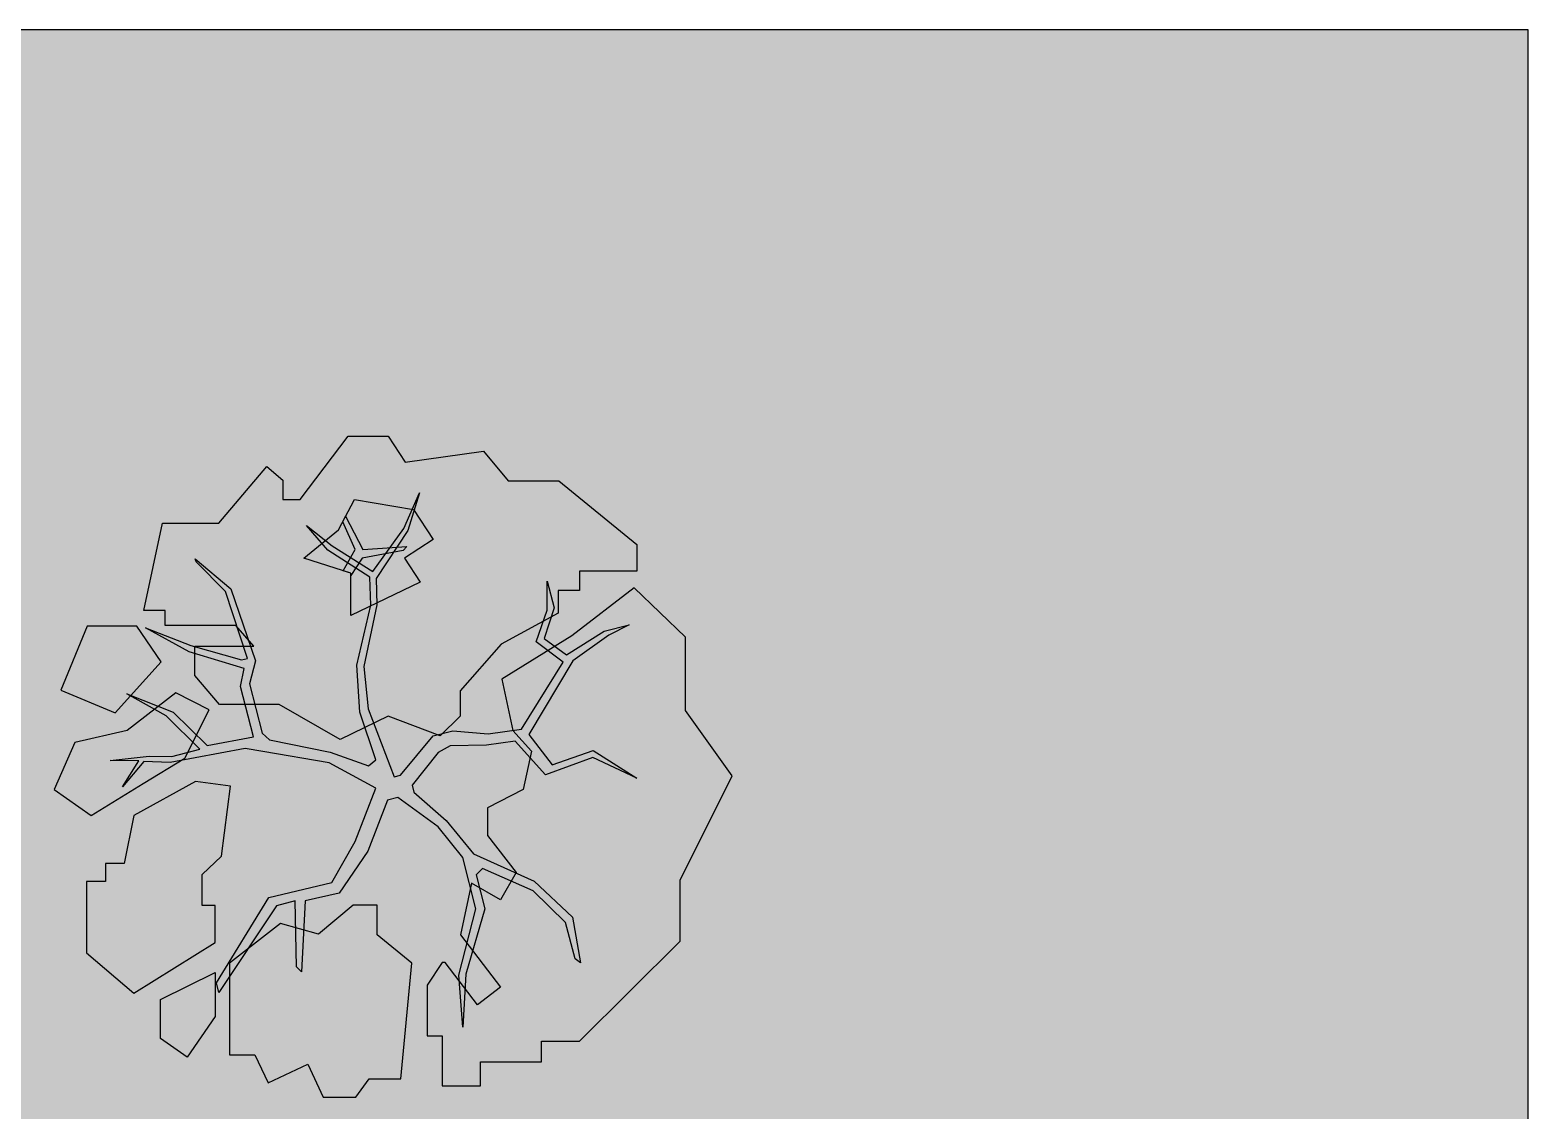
# Model space of a CAD drawing. Header units: metres. Extents: x -21.1 to 22.4, y -24.6 to 9.7.
# Drawn here: x 18.435 to 22.356, y 1.497 to 4.321 of the extents above; entities that cross this region are included whole.
import ezdxf

# ---------------------------------------------------------------- set-up
doc = ezdxf.new("R2010")
doc.units = ezdxf.units.M
doc.linetypes.add('Page Boarder', pattern=[0])
doc.linetypes.add('Tree Border  Fill', pattern=[0])
doc.layers.add('Imported blocks', color=7, linetype='Continuous', true_color=0xc57dd9)
doc.layers.add('Style example', color=7, linetype='Continuous', true_color=0x469c80)

# ---------------------------------------------------------------- blocks, each defined once
blk = doc.blocks.new('Tree_14')
at = {"layer": 'Imported blocks', "transparency": 33554483}
for points in [[(-0.0135, 0.2152), (-0.2178, 0.116), (-0.4776, 0.2648), (-0.7316, 0.2648), (-0.8367, 0.3874), (-0.8367, 0.5129), (-0.5856, 0.5129), (-0.6615, 0.6005), (-0.9622, 0.6005), (-0.9622, 0.6647), (-1.0527, 0.6647), (-0.9739, 1.0355), (-0.7345, 1.0355), (-0.529, 1.2765), (-0.4611, 1.2186), (-0.4611, 1.1367), (-0.3871, 1.1367), (-0.1828, 1.4062), (-0.0135, 1.4062), (0.0595, 1.2952), (0.3922, 1.342), (0.4973, 1.2164), (0.7133, 1.2164), (1.0461, 0.945), (1.0461, 0.8311), (0.8009, 0.8311), (0.8009, 0.7494), (0.7104, 0.7494), (0.7104, 0.6531), (0.4681, 0.5217), (0.293, 0.3232), (0.293, 0.2152), (0.2083, 0.1306), (-0.0135, 0.2152)], [(-0.065, -0.0919), (-0.2648, 0.016), (-0.5462, 0.0642), (-0.6218, 0.0771), (-0.9408, 0.0174), (-1.0531, 0.0225), (-1.1436, -0.0853), (-1.0743, 0.0244), (-1.196, 0.0255), (-1.0307, 0.0445), (-0.9342, 0.0434), (-0.8151, 0.0742), (-0.9585, 0.2166), (-1.1257, 0.3101), (-0.9286, 0.2314), (-0.7837, 0.0903), (-0.5863, 0.1272), (-0.6414, 0.3403), (-0.6266, 0.417), (-0.8608, 0.4879), (-1.0462, 0.59), (-0.8537, 0.5155), (-0.6371, 0.4542), (-0.6121, 0.4607), (-0.706, 0.7446), (-0.8311, 0.8713), (-0.8345, 0.8846), (-0.6833, 0.7567), (-0.5785, 0.4507), (-0.6035, 0.3519), (-0.5492, 0.1418), (-0.518, 0.1137), (-0.2593, 0.0616), (-0.0962, 0.0034), (-0.0653, 0.0291), (-0.1337, 0.2318), (-0.1463, 0.4319), (-0.0862, 0.6873), (-0.0914, 0.8067), (-0.2692, 0.9206), (-0.3608, 1.0266), (-0.2518, 0.9393), (-0.078, 0.8306), (0.0532, 1.0138), (0.1206, 1.1653), (0.0714, 1.0051), (-0.0648, 0.8003), (-0.0616, 0.6883), (-0.1173, 0.4261), (-0.0983, 0.2462), (0.012, -0.0431), (0.0395, -0.036), (0.1792, 0.1314), (0.2624, 0.153), (0.4123, 0.1402), (0.5546, 0.1601), (0.7325, 0.4442), (0.6177, 0.5309), (0.6646, 0.6656), (0.6636, 0.7896), (0.6931, 0.6756), (0.6512, 0.5457), (0.7464, 0.4762), (0.9071, 0.5764), (1.0128, 0.6037), (0.9266, 0.5592), (0.7735, 0.4503), (0.5854, 0.137), (0.6847, 0.0072), (0.8598, 0.0685), (1.0458, -0.0495), (0.8578, 0.0387), (0.6575, -0.0353), (0.5279, 0.1088), (0.4062, 0.0916), (0.2515, 0.0888), (0.2004, 0.0597), (0.0889, -0.0793), (0.0966, -0.1093), (0.2342, -0.2292), (0.3507, -0.3705), (0.6092, -0.4875), (0.7721, -0.6399), (0.8064, -0.8344), (0.7825, -0.8175), (0.7425, -0.6627), (0.6037, -0.528), (0.3892, -0.4334), (0.3616, -0.4609), (0.3989, -0.6049), (0.3179, -0.8826), (0.3043, -1.1082), (0.2881, -0.8876), (0.3607, -0.605), (0.3043, -0.3869), (0.2002, -0.2557), (0.0286, -0.1313), (-0.0164, -0.143), (-0.0999, -0.3591), (-0.2222, -0.539), (-0.3658, -0.5714), (-0.3818, -0.8734), (-0.4026, -0.8513), (-0.4092, -0.5714), (-0.4891, -0.5921), (-0.734, -0.9609), (-0.7445, -0.9201), (-0.5206, -0.5567), (-0.2532, -0.4934), (-0.1539, -0.3188), (-0.065, -0.0919)], [(-0.3722, 0.8863), (-0.2251, 1.0074), (-0.1559, 1.1372), (0.095, 1.0939), (0.1786, 0.967), (0.0561, 0.8863), (0.1226, 0.7854), (-0.1721, 0.6433), (-0.1721, 0.8229), (-0.3722, 0.8863)], [(-0.2053, 0.8334), (-0.154, 0.9232), (-0.2066, 1.0421), (-0.1941, 1.0656), (-0.1214, 0.9245), (0.0665, 0.9359), (0.0511, 0.9191), (-0.124, 0.8875), (-0.1721, 0.8126), (-0.1721, 0.8229), (-0.2053, 0.8334)], [(0.2171, -0.8327), (0.1529, -0.9291), (0.1529, -1.1451), (0.2171, -1.1451), (0.2171, -1.3582), (0.3806, -1.3582), (0.3806, -1.256), (0.6404, -1.256), (0.6404, -1.1684), (0.8009, -1.1684), (1.23, -0.7422), (1.23, -0.4824), (1.4519, -0.0387), (1.2534, 0.2386), (1.2534, 0.5509), (1.0344, 0.7611), (0.7688, 0.5567), (0.4711, 0.3728), (0.5178, 0.1539), (0.5966, 0.0663), (0.5616, -0.0971), (0.4098, -0.1759), (0.4098, -0.2927), (0.5324, -0.4503), (0.4652, -0.5671), (0.3416, -0.496), (0.2952, -0.7155), (0.4652, -0.9378), (0.3672, -1.0128), (0.2295, -0.8327), (0.2171, -0.8327)], [(-0.9797, 0.4464), (-1.0836, 0.5978), (-1.2944, 0.5978), (-1.4072, 0.3247), (-1.1756, 0.2291), (-0.9797, 0.4464)], [(-1.278, -0.2072), (-1.056, -0.0718), (-0.8789, 0.0363), (-0.7748, 0.2416), (-0.9171, 0.3138), (-1.1244, 0.1531), (-1.3471, 0.1024), (-1.4348, -0.0973), (-1.278, -0.2072)], [(-1.0965, -0.9641), (-0.7491, -0.7481), (-0.7491, -0.5904), (-0.8046, -0.5904), (-0.8046, -0.4591), (-0.7228, -0.3803), (-0.6849, -0.0825), (-0.8333, -0.0636), (-1.0965, -0.2081), (-1.1373, -0.4124), (-1.2161, -0.4124), (-1.2161, -0.4883), (-1.2979, -0.4883), (-1.2979, -0.7919), (-1.0965, -0.9641)], [(-0.471, -0.6667), (-0.6891, -0.8356), (-0.6891, -1.226), (-0.5801, -1.226), (-0.5238, -1.3456), (-0.355, -1.2662), (-0.2892, -1.4062), (-0.1509, -1.4062), (-0.0946, -1.3281), (0.041, -1.3281), (0.0883, -0.8356), (-0.0594, -0.716), (-0.0594, -0.5893), (-0.1614, -0.5893), (-0.3092, -0.7124), (-0.471, -0.6667)], [(-0.8688, -1.2356), (-0.9826, -1.1567), (-0.9826, -0.9904), (-0.7491, -0.8765), (-0.7491, -1.0627), (-0.8688, -1.2356)]]:
    blk.add_hatch(color=256, dxfattribs=at).paths.add_polyline_path(points, flags=0)
at = {"layer": 'Imported blocks', "linetype": 'Tree Border  Fill'}
for points in [[(-0.0135, 0.2152), (-0.2178, 0.116), (-0.4776, 0.2648), (-0.7316, 0.2648), (-0.8367, 0.3874), (-0.8367, 0.5129), (-0.5856, 0.5129), (-0.6615, 0.6005), (-0.9622, 0.6005), (-0.9622, 0.6647), (-1.0527, 0.6647), (-0.9739, 1.0355), (-0.7345, 1.0355), (-0.529, 1.2765), (-0.4611, 1.2186), (-0.4611, 1.1367), (-0.3871, 1.1367), (-0.1828, 1.4062), (-0.0135, 1.4062), (0.0595, 1.2952), (0.3922, 1.342), (0.4973, 1.2164), (0.7133, 1.2164), (1.0461, 0.945), (1.0461, 0.8311), (0.8009, 0.8311), (0.8009, 0.7494), (0.7104, 0.7494), (0.7104, 0.6531), (0.4681, 0.5217), (0.293, 0.3232), (0.293, 0.2152), (0.2083, 0.1306), (-0.0135, 0.2152)], [(-0.065, -0.0919), (-0.2648, 0.016), (-0.5462, 0.0642), (-0.6218, 0.0771), (-0.9408, 0.0174), (-1.0531, 0.0225), (-1.1436, -0.0853), (-1.0743, 0.0244), (-1.196, 0.0255), (-1.0307, 0.0445), (-0.9342, 0.0434), (-0.8151, 0.0742), (-0.9585, 0.2166), (-1.1257, 0.3101), (-0.9286, 0.2314), (-0.7837, 0.0903), (-0.5863, 0.1272), (-0.6414, 0.3403), (-0.6266, 0.417), (-0.8608, 0.4879), (-1.0462, 0.59), (-0.8537, 0.5155), (-0.6371, 0.4542), (-0.6121, 0.4607), (-0.706, 0.7446), (-0.8311, 0.8713), (-0.8345, 0.8846), (-0.6833, 0.7567), (-0.5785, 0.4507), (-0.6035, 0.3519), (-0.5492, 0.1418), (-0.518, 0.1137), (-0.2593, 0.0616), (-0.0962, 0.0034), (-0.0653, 0.0291), (-0.1337, 0.2318), (-0.1463, 0.4319), (-0.0862, 0.6873), (-0.0914, 0.8067), (-0.2692, 0.9206), (-0.3608, 1.0266), (-0.2518, 0.9393), (-0.078, 0.8306), (0.0532, 1.0138), (0.1206, 1.1653), (0.0714, 1.0051), (-0.0648, 0.8003), (-0.0616, 0.6883), (-0.1173, 0.4261), (-0.0983, 0.2462), (0.012, -0.0431), (0.0395, -0.036), (0.1792, 0.1314), (0.2624, 0.153), (0.4123, 0.1402), (0.5546, 0.1601), (0.7325, 0.4442), (0.6177, 0.5309), (0.6646, 0.6656), (0.6636, 0.7896), (0.6931, 0.6756), (0.6512, 0.5457), (0.7464, 0.4762), (0.9071, 0.5764), (1.0128, 0.6037), (0.9266, 0.5592), (0.7735, 0.4503), (0.5854, 0.137), (0.6847, 0.0072), (0.8598, 0.0685), (1.0458, -0.0495), (0.8578, 0.0387), (0.6575, -0.0353), (0.5279, 0.1088), (0.4062, 0.0916), (0.2515, 0.0888), (0.2004, 0.0597), (0.0889, -0.0793), (0.0966, -0.1093), (0.2342, -0.2292), (0.3507, -0.3705), (0.6092, -0.4875), (0.7721, -0.6399), (0.8064, -0.8344), (0.7825, -0.8175), (0.7425, -0.6627), (0.6037, -0.528), (0.3892, -0.4334), (0.3616, -0.4609), (0.3989, -0.6049), (0.3179, -0.8826), (0.3043, -1.1082), (0.2881, -0.8876), (0.3607, -0.605), (0.3043, -0.3869), (0.2002, -0.2557), (0.0286, -0.1313), (-0.0164, -0.143), (-0.0999, -0.3591), (-0.2222, -0.539), (-0.3658, -0.5714), (-0.3818, -0.8734), (-0.4026, -0.8513), (-0.4092, -0.5714), (-0.4891, -0.5921), (-0.734, -0.9609), (-0.7445, -0.9201), (-0.5206, -0.5567), (-0.2532, -0.4934), (-0.1539, -0.3188), (-0.065, -0.0919)], [(-0.3722, 0.8863), (-0.2251, 1.0074), (-0.1559, 1.1372), (0.095, 1.0939), (0.1786, 0.967), (0.0561, 0.8863), (0.1226, 0.7854), (-0.1721, 0.6433), (-0.1721, 0.8229), (-0.3722, 0.8863)], [(-0.2053, 0.8334), (-0.154, 0.9232), (-0.2066, 1.0421), (-0.1941, 1.0656), (-0.1214, 0.9245), (0.0665, 0.9359), (0.0511, 0.9191), (-0.124, 0.8875), (-0.1721, 0.8126), (-0.1721, 0.8229), (-0.2053, 0.8334)], [(0.2171, -0.8327), (0.1529, -0.9291), (0.1529, -1.1451), (0.2171, -1.1451), (0.2171, -1.3582), (0.3806, -1.3582), (0.3806, -1.256), (0.6404, -1.256), (0.6404, -1.1684), (0.8009, -1.1684), (1.23, -0.7422), (1.23, -0.4824), (1.4519, -0.0387), (1.2534, 0.2386), (1.2534, 0.5509), (1.0344, 0.7611), (0.7688, 0.5567), (0.4711, 0.3728), (0.5178, 0.1539), (0.5966, 0.0663), (0.5616, -0.0971), (0.4098, -0.1759), (0.4098, -0.2927), (0.5324, -0.4503), (0.4652, -0.5671), (0.3416, -0.496), (0.2952, -0.7155), (0.4652, -0.9378), (0.3672, -1.0128), (0.2295, -0.8327), (0.2171, -0.8327)], [(-0.9797, 0.4464), (-1.0836, 0.5978), (-1.2944, 0.5978), (-1.4072, 0.3247), (-1.1756, 0.2291), (-0.9797, 0.4464)], [(-1.278, -0.2072), (-1.056, -0.0718), (-0.8789, 0.0363), (-0.7748, 0.2416), (-0.9171, 0.3138), (-1.1244, 0.1531), (-1.3471, 0.1024), (-1.4348, -0.0973), (-1.278, -0.2072)], [(-1.0965, -0.9641), (-0.7491, -0.7481), (-0.7491, -0.5904), (-0.8046, -0.5904), (-0.8046, -0.4591), (-0.7228, -0.3803), (-0.6849, -0.0825), (-0.8333, -0.0636), (-1.0965, -0.2081), (-1.1373, -0.4124), (-1.2161, -0.4124), (-1.2161, -0.4883), (-1.2979, -0.4883), (-1.2979, -0.7919), (-1.0965, -0.9641)], [(-0.471, -0.6667), (-0.6891, -0.8356), (-0.6891, -1.226), (-0.5801, -1.226), (-0.5238, -1.3456), (-0.355, -1.2662), (-0.2892, -1.4062), (-0.1509, -1.4062), (-0.0946, -1.3281), (0.041, -1.3281), (0.0883, -0.8356), (-0.0594, -0.716), (-0.0594, -0.5893), (-0.1614, -0.5893), (-0.3092, -0.7124), (-0.471, -0.6667)], [(-0.8688, -1.2356), (-0.9826, -1.1567), (-0.9826, -0.9904), (-0.7491, -0.8765), (-0.7491, -1.0627), (-0.8688, -1.2356)]]:
    blk.add_lwpolyline(points, close=True, dxfattribs=at)

msp = doc.modelspace()

# ---------------------------------------------------------------- hatches: boundary and pattern name
at = {"layer": 'Style example', "transparency": 33554483}
for points in [[(-7.4747, -24.2776), (22.3556, -24.2776), (22.3556, 4.3214), (-7.4747, 4.3214), (-7.4747, -24.2776)], [(-7.8135, -24.6336), (22.0168, -24.6336), (22.0168, 3.9654), (-7.8135, 3.9654), (-7.8135, -24.6336)]]:
    msp.add_hatch(color=256, dxfattribs=at).paths.add_polyline_path(points, flags=0)

# ---------------------------------------------------------------- linework, layer by layer
at = {"layer": 'Style example', "linetype": 'Page Boarder'}
msp.add_lwpolyline([(-7.4747, -24.2776), (22.3556, -24.2776), (22.3556, 4.3214), (-7.4747, 4.3214), (-7.4747, -24.2776)], close=True, dxfattribs=at)

# ---------------------------------------------------------------- block references
at = {"layer": 'Imported blocks', "xscale": 0.6146619590791048, "yscale": 0.6146619590791048}
msp.add_blockref('Tree_14', (19.3807, 2.395), dxfattribs=at)

doc.saveas('drawing.dxf')
